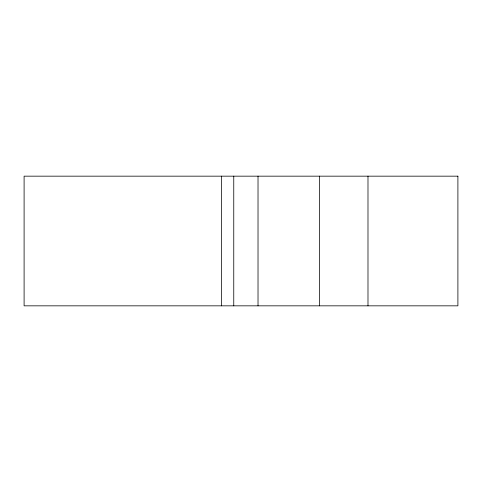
<?xml version="1.0" encoding="UTF-8"?>
<svg xmlns="http://www.w3.org/2000/svg" width="482" height="482" viewBox="0 0 482 482"><rect width="100%" height="100%" fill="white"/><g stroke="black" fill="none" stroke-linecap="round" stroke-linejoin="round"><path stroke-width="0.72" d="M367.989 176.165L367.989 305.835M319.614 176.165L319.614 305.835M258.021 176.165L258.021 305.835M233.758 176.165L233.758 305.835M221.551 176.165L221.551 305.835M457.9 176.165L24.1 176.165L24.1 305.835L457.9 305.835L457.9 176.165"/></g></svg>
